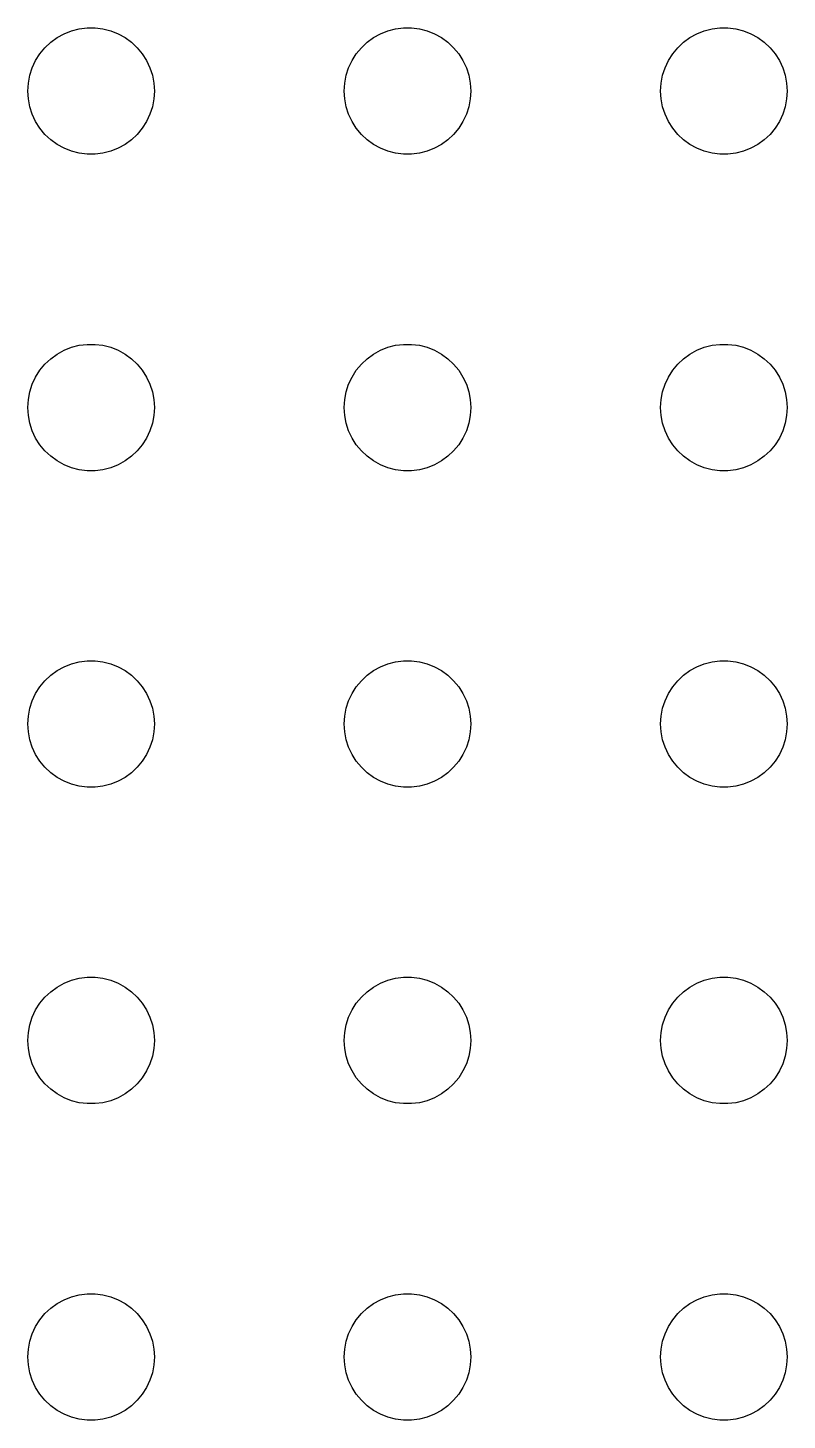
# Model space of a CAD drawing. Header units: metres. Extents: x -150 to 150, y -149 to 149.
# Drawn here: x 51 to 69, y -1.5 to 31.5 of the extents above; entities that cross this region are included whole.
import ezdxf

# ---------------------------------------------------------------- set-up
doc = ezdxf.new("R2010")
doc.units = ezdxf.units.M

msp = doc.modelspace()

# ---------------------------------------------------------------- linework, layer by layer
for p, q in [((51.6963, 31.2665), (51.8613, 31.3572)), ((51.8613, 31.3572), (52.0365, 31.4266)), ((52.0365, 31.4266), (52.2189, 31.4734)), ((52.2189, 31.4734), (52.4058, 31.497)), ((52.4058, 31.497), (52.5942, 31.497)), ((52.5942, 31.497), (52.7811, 31.4734)), ((52.7811, 31.4734), (52.9635, 31.4266)), ((52.9635, 31.4266), (53.1387, 31.3572)), ((53.1387, 31.3572), (53.3037, 31.2665)), ((59.1963, 31.2665), (59.3613, 31.3572)), ((59.3613, 31.3572), (59.5365, 31.4266)), ((59.5365, 31.4266), (59.7189, 31.4734)), ((59.7189, 31.4734), (59.9058, 31.497)), ((59.9058, 31.497), (60.0942, 31.497)), ((60.0942, 31.497), (60.2811, 31.4734)), ((60.2811, 31.4734), (60.4635, 31.4266)), ((60.4635, 31.4266), (60.6387, 31.3572)), ((60.6387, 31.3572), (60.8037, 31.2665)), ((66.6963, 31.2665), (66.8613, 31.3572)), ((66.8613, 31.3572), (67.0365, 31.4266)), ((67.0365, 31.4266), (67.2189, 31.4734)), ((67.2189, 31.4734), (67.4058, 31.497)), ((67.4058, 31.497), (67.5942, 31.497)), ((67.5942, 31.497), (67.7811, 31.4734)), ((67.7811, 31.4734), (67.9635, 31.4266)), ((67.9635, 31.4266), (68.1387, 31.3572)), ((68.1387, 31.3572), (68.3037, 31.2665)), ((51.2865, 30.8817), (51.4065, 31.0268)), ((51.4065, 31.0268), (51.5439, 31.1558)), ((51.5439, 31.1558), (51.6963, 31.2665)), ((53.3037, 31.2665), (53.4561, 31.1558)), ((53.4561, 31.1558), (53.5934, 31.0268)), ((53.5934, 31.0268), (53.7135, 30.8817)), ((58.7865, 30.8817), (58.9065, 31.0268)), ((58.9065, 31.0268), (59.0439, 31.1558)), ((59.0439, 31.1558), (59.1963, 31.2665)), ((60.8037, 31.2665), (60.9561, 31.1558)), ((60.9561, 31.1558), (61.0934, 31.0268)), ((61.0934, 31.0268), (61.2135, 30.8817)), ((66.2865, 30.8817), (66.4065, 31.0268)), ((66.4065, 31.0268), (66.5439, 31.1558)), ((66.5439, 31.1558), (66.6963, 31.2665)), ((68.3037, 31.2665), (68.4561, 31.1558)), ((68.4561, 31.1558), (68.5934, 31.0268)), ((68.5934, 31.0268), (68.7135, 30.8817)), ((51.1053, 30.5522), (51.1855, 30.7226)), ((51.1855, 30.7226), (51.2865, 30.8817)), ((53.7135, 30.8817), (53.8145, 30.7226)), ((53.8145, 30.7226), (53.8947, 30.5522)), ((58.6053, 30.5522), (58.6855, 30.7226)), ((58.6855, 30.7226), (58.7865, 30.8817)), ((61.2135, 30.8817), (61.3145, 30.7226)), ((61.3145, 30.7226), (61.3947, 30.5522)), ((66.1053, 30.5522), (66.1855, 30.7226)), ((66.1855, 30.7226), (66.2865, 30.8817)), ((68.7135, 30.8817), (68.8145, 30.7226)), ((68.8145, 30.7226), (68.8947, 30.5522)), ((51.0118, 30.188), (51.0471, 30.373)), ((51.0471, 30.373), (51.1053, 30.5522)), ((53.8947, 30.5522), (53.9529, 30.373)), ((53.9529, 30.373), (53.9882, 30.188)), ((58.5118, 30.188), (58.5471, 30.373)), ((58.5471, 30.373), (58.6053, 30.5522)), ((61.3947, 30.5522), (61.4529, 30.373)), ((61.4529, 30.373), (61.4882, 30.188)), ((66.0118, 30.188), (66.0471, 30.373)), ((66.0471, 30.373), (66.1053, 30.5522)), ((68.8947, 30.5522), (68.9529, 30.373)), ((68.9529, 30.373), (68.9882, 30.188)), ((51, 30), (51.0118, 30.188)), ((53.9882, 30.188), (54, 30)), ((58.5, 30), (58.5118, 30.188)), ((61.4882, 30.188), (61.5, 30)), ((66, 30), (66.0118, 30.188)), ((68.9882, 30.188), (69, 30)), ((51.0118, 29.812), (51, 30)), ((51.0471, 29.627), (51.0118, 29.812)), ((53.9882, 29.812), (53.9529, 29.627)), ((54, 30), (53.9882, 29.812)), ((58.5118, 29.812), (58.5, 30)), ((58.5471, 29.627), (58.5118, 29.812)), ((61.4882, 29.812), (61.4529, 29.627)), ((61.5, 30), (61.4882, 29.812)), ((66.0118, 29.812), (66, 30)), ((66.0471, 29.627), (66.0118, 29.812)), ((68.9882, 29.812), (68.9529, 29.627)), ((69, 30), (68.9882, 29.812)), ((51.1053, 29.4478), (51.0471, 29.627)), ((51.1855, 29.2774), (51.1053, 29.4478)), ((53.8947, 29.4478), (53.8145, 29.2774)), ((53.9529, 29.627), (53.8947, 29.4478)), ((58.6053, 29.4478), (58.5471, 29.627)), ((58.6855, 29.2774), (58.6053, 29.4478)), ((61.3947, 29.4478), (61.3145, 29.2774)), ((61.4529, 29.627), (61.3947, 29.4478)), ((66.1053, 29.4478), (66.0471, 29.627)), ((66.1855, 29.2774), (66.1053, 29.4478)), ((68.8947, 29.4478), (68.8145, 29.2774)), ((68.9529, 29.627), (68.8947, 29.4478)), ((51.2865, 29.1183), (51.1855, 29.2774)), ((51.4065, 28.9732), (51.2865, 29.1183)), ((53.7135, 29.1183), (53.5934, 28.9732)), ((53.8145, 29.2774), (53.7135, 29.1183)), ((58.7865, 29.1183), (58.6855, 29.2774)), ((58.9065, 28.9732), (58.7865, 29.1183)), ((61.2135, 29.1183), (61.0934, 28.9732)), ((61.3145, 29.2774), (61.2135, 29.1183)), ((66.2865, 29.1183), (66.1855, 29.2774)), ((66.4065, 28.9732), (66.2865, 29.1183)), ((68.7135, 29.1183), (68.5934, 28.9732)), ((68.8145, 29.2774), (68.7135, 29.1183)), ((51.5439, 28.8442), (51.4065, 28.9732)), ((51.6963, 28.7335), (51.5439, 28.8442)), ((51.8613, 28.6427), (51.6963, 28.7335)), ((53.3037, 28.7335), (53.1387, 28.6427)), ((53.4561, 28.8442), (53.3037, 28.7335)), ((53.5934, 28.9732), (53.4561, 28.8442)), ((59.0439, 28.8442), (58.9065, 28.9732)), ((59.1963, 28.7335), (59.0439, 28.8442)), ((59.3613, 28.6427), (59.1963, 28.7335)), ((60.8037, 28.7335), (60.6387, 28.6427)), ((60.9561, 28.8442), (60.8037, 28.7335)), ((61.0934, 28.9732), (60.9561, 28.8442)), ((66.5439, 28.8442), (66.4065, 28.9732)), ((66.6963, 28.7335), (66.5439, 28.8442)), ((66.8613, 28.6427), (66.6963, 28.7335)), ((68.3037, 28.7335), (68.1387, 28.6427)), ((68.4561, 28.8442), (68.3037, 28.7335)), ((68.5934, 28.9732), (68.4561, 28.8442)), ((52.0365, 28.5734), (51.8613, 28.6427)), ((52.2189, 28.5266), (52.0365, 28.5734)), ((52.4058, 28.503), (52.2189, 28.5266)), ((52.5942, 28.503), (52.4058, 28.503)), ((52.7811, 28.5266), (52.5942, 28.503)), ((52.9635, 28.5734), (52.7811, 28.5266)), ((53.1387, 28.6427), (52.9635, 28.5734)), ((59.5365, 28.5734), (59.3613, 28.6427)), ((59.7189, 28.5266), (59.5365, 28.5734)), ((59.9058, 28.503), (59.7189, 28.5266)), ((60.0942, 28.503), (59.9058, 28.503)), ((60.2811, 28.5266), (60.0942, 28.503)), ((60.4635, 28.5734), (60.2811, 28.5266)), ((60.6387, 28.6427), (60.4635, 28.5734)), ((67.0365, 28.5734), (66.8613, 28.6427)), ((67.2189, 28.5266), (67.0365, 28.5734)), ((67.4058, 28.503), (67.2189, 28.5266)), ((67.5942, 28.503), (67.4058, 28.503)), ((67.7811, 28.5266), (67.5942, 28.503)), ((67.9635, 28.5734), (67.7811, 28.5266)), ((68.1387, 28.6427), (67.9635, 28.5734)), ((51.5439, 23.6558), (51.6963, 23.7665)), ((51.6963, 23.7665), (51.8613, 23.8572)), ((51.8613, 23.8572), (52.0365, 23.9266)), ((52.0365, 23.9266), (52.2189, 23.9734)), ((52.2189, 23.9734), (52.4058, 23.997)), ((52.4058, 23.997), (52.5942, 23.997)), ((52.5942, 23.997), (52.7811, 23.9734)), ((52.7811, 23.9734), (52.9635, 23.9266)), ((52.9635, 23.9266), (53.1387, 23.8572)), ((53.1387, 23.8572), (53.3037, 23.7665)), ((53.3037, 23.7665), (53.4561, 23.6558)), ((59.0439, 23.6558), (59.1963, 23.7665)), ((59.1963, 23.7665), (59.3613, 23.8572)), ((59.3613, 23.8572), (59.5365, 23.9266)), ((59.5365, 23.9266), (59.7189, 23.9734)), ((59.7189, 23.9734), (59.9058, 23.997)), ((59.9058, 23.997), (60.0942, 23.997)), ((60.0942, 23.997), (60.2811, 23.9734)), ((60.2811, 23.9734), (60.4635, 23.9266)), ((60.4635, 23.9266), (60.6387, 23.8572)), ((60.6387, 23.8572), (60.8037, 23.7665)), ((60.8037, 23.7665), (60.9561, 23.6558)), ((66.5439, 23.6558), (66.6963, 23.7665)), ((66.6963, 23.7665), (66.8613, 23.8572)), ((66.8613, 23.8572), (67.0365, 23.9266)), ((67.0365, 23.9266), (67.2189, 23.9734)), ((67.2189, 23.9734), (67.4058, 23.997)), ((67.4058, 23.997), (67.5942, 23.997)), ((67.5942, 23.997), (67.7811, 23.9734)), ((67.7811, 23.9734), (67.9635, 23.9266)), ((67.9635, 23.9266), (68.1387, 23.8572)), ((68.1387, 23.8572), (68.3037, 23.7665)), ((68.3037, 23.7665), (68.4561, 23.6558)), ((51.2865, 23.3817), (51.4065, 23.5268)), ((51.4065, 23.5268), (51.5439, 23.6558)), ((53.4561, 23.6558), (53.5934, 23.5268)), ((53.5934, 23.5268), (53.7135, 23.3817)), ((58.7865, 23.3817), (58.9065, 23.5268)), ((58.9065, 23.5268), (59.0439, 23.6558)), ((60.9561, 23.6558), (61.0934, 23.5268)), ((61.0934, 23.5268), (61.2135, 23.3817)), ((66.2865, 23.3817), (66.4065, 23.5268)), ((66.4065, 23.5268), (66.5439, 23.6558)), ((68.4561, 23.6558), (68.5934, 23.5268)), ((68.5934, 23.5268), (68.7135, 23.3817)), ((51.1053, 23.0522), (51.1855, 23.2226)), ((51.1855, 23.2226), (51.2865, 23.3817)), ((53.7135, 23.3817), (53.8145, 23.2226)), ((53.8145, 23.2226), (53.8947, 23.0522)), ((58.6053, 23.0522), (58.6855, 23.2226)), ((58.6855, 23.2226), (58.7865, 23.3817)), ((61.2135, 23.3817), (61.3145, 23.2226)), ((61.3145, 23.2226), (61.3947, 23.0522)), ((66.1053, 23.0522), (66.1855, 23.2226)), ((66.1855, 23.2226), (66.2865, 23.3817)), ((68.7135, 23.3817), (68.8145, 23.2226)), ((68.8145, 23.2226), (68.8947, 23.0522)), ((51.0118, 22.688), (51.0471, 22.873)), ((51.0471, 22.873), (51.1053, 23.0522)), ((53.8947, 23.0522), (53.9529, 22.873)), ((53.9529, 22.873), (53.9882, 22.688)), ((58.5118, 22.688), (58.5471, 22.873)), ((58.5471, 22.873), (58.6053, 23.0522)), ((61.3947, 23.0522), (61.4529, 22.873)), ((61.4529, 22.873), (61.4882, 22.688)), ((66.0118, 22.688), (66.0471, 22.873)), ((66.0471, 22.873), (66.1053, 23.0522)), ((68.8947, 23.0522), (68.9529, 22.873)), ((68.9529, 22.873), (68.9882, 22.688)), ((51, 22.5), (51.0118, 22.688)), ((51.0118, 22.312), (51, 22.5)), ((53.9882, 22.688), (54, 22.5)), ((54, 22.5), (53.9882, 22.312)), ((58.5, 22.5), (58.5118, 22.688)), ((58.5118, 22.312), (58.5, 22.5)), ((61.4882, 22.688), (61.5, 22.5)), ((61.5, 22.5), (61.4882, 22.312)), ((66, 22.5), (66.0118, 22.688)), ((66.0118, 22.312), (66, 22.5)), ((68.9882, 22.688), (69, 22.5)), ((69, 22.5), (68.9882, 22.312)), ((51.0471, 22.127), (51.0118, 22.312)), ((51.1053, 21.9478), (51.0471, 22.127)), ((53.9529, 22.127), (53.8947, 21.9478)), ((53.9882, 22.312), (53.9529, 22.127)), ((58.5471, 22.127), (58.5118, 22.312)), ((58.6053, 21.9478), (58.5471, 22.127)), ((61.4529, 22.127), (61.3947, 21.9478)), ((61.4882, 22.312), (61.4529, 22.127)), ((66.0471, 22.127), (66.0118, 22.312)), ((66.1053, 21.9478), (66.0471, 22.127)), ((68.9529, 22.127), (68.8947, 21.9478)), ((68.9882, 22.312), (68.9529, 22.127)), ((51.1855, 21.7774), (51.1053, 21.9478)), ((51.2865, 21.6183), (51.1855, 21.7774)), ((53.8145, 21.7774), (53.7135, 21.6183)), ((53.8947, 21.9478), (53.8145, 21.7774)), ((58.6855, 21.7774), (58.6053, 21.9478)), ((58.7865, 21.6183), (58.6855, 21.7774)), ((61.3145, 21.7774), (61.2135, 21.6183)), ((61.3947, 21.9478), (61.3145, 21.7774)), ((66.1855, 21.7774), (66.1053, 21.9478)), ((66.2865, 21.6183), (66.1855, 21.7774)), ((68.8145, 21.7774), (68.7135, 21.6183)), ((68.8947, 21.9478), (68.8145, 21.7774)), ((51.4065, 21.4732), (51.2865, 21.6183)), ((51.5439, 21.3442), (51.4065, 21.4732)), ((53.5934, 21.4732), (53.4561, 21.3442)), ((53.7135, 21.6183), (53.5934, 21.4732)), ((58.9065, 21.4732), (58.7865, 21.6183)), ((59.0439, 21.3442), (58.9065, 21.4732)), ((61.0934, 21.4732), (60.9561, 21.3442)), ((61.2135, 21.6183), (61.0934, 21.4732)), ((66.4065, 21.4732), (66.2865, 21.6183)), ((66.5439, 21.3442), (66.4065, 21.4732)), ((68.5934, 21.4732), (68.4561, 21.3442)), ((68.7135, 21.6183), (68.5934, 21.4732)), ((51.6963, 21.2335), (51.5439, 21.3442)), ((51.8613, 21.1427), (51.6963, 21.2335)), ((52.0365, 21.0734), (51.8613, 21.1427)), ((53.1387, 21.1427), (52.9635, 21.0734)), ((53.3037, 21.2335), (53.1387, 21.1427)), ((53.4561, 21.3442), (53.3037, 21.2335)), ((59.1963, 21.2335), (59.0439, 21.3442)), ((59.3613, 21.1427), (59.1963, 21.2335)), ((59.5365, 21.0734), (59.3613, 21.1427)), ((60.6387, 21.1427), (60.4635, 21.0734)), ((60.8037, 21.2335), (60.6387, 21.1427)), ((60.9561, 21.3442), (60.8037, 21.2335)), ((66.6963, 21.2335), (66.5439, 21.3442)), ((66.8613, 21.1427), (66.6963, 21.2335)), ((67.0365, 21.0734), (66.8613, 21.1427)), ((68.1387, 21.1427), (67.9635, 21.0734)), ((68.3037, 21.2335), (68.1387, 21.1427)), ((68.4561, 21.3442), (68.3037, 21.2335)), ((52.2189, 21.0266), (52.0365, 21.0734)), ((52.4058, 21.003), (52.2189, 21.0266)), ((52.5942, 21.003), (52.4058, 21.003)), ((52.7811, 21.0266), (52.5942, 21.003)), ((52.9635, 21.0734), (52.7811, 21.0266)), ((59.7189, 21.0266), (59.5365, 21.0734)), ((59.9058, 21.003), (59.7189, 21.0266)), ((60.0942, 21.003), (59.9058, 21.003)), ((60.2811, 21.0266), (60.0942, 21.003)), ((60.4635, 21.0734), (60.2811, 21.0266)), ((67.2189, 21.0266), (67.0365, 21.0734)), ((67.4058, 21.003), (67.2189, 21.0266)), ((67.5942, 21.003), (67.4058, 21.003)), ((67.7811, 21.0266), (67.5942, 21.003)), ((67.9635, 21.0734), (67.7811, 21.0266)), ((51.5439, 16.1558), (51.6963, 16.2665)), ((51.6963, 16.2665), (51.8613, 16.3572)), ((51.8613, 16.3572), (52.0365, 16.4266)), ((52.0365, 16.4266), (52.2189, 16.4734)), ((52.2189, 16.4734), (52.4058, 16.497)), ((52.4058, 16.497), (52.5942, 16.497)), ((52.5942, 16.497), (52.7811, 16.4734)), ((52.7811, 16.4734), (52.9635, 16.4266)), ((52.9635, 16.4266), (53.1387, 16.3572)), ((53.1387, 16.3572), (53.3037, 16.2665)), ((53.3037, 16.2665), (53.4561, 16.1558)), ((59.0439, 16.1558), (59.1963, 16.2665)), ((59.1963, 16.2665), (59.3613, 16.3572)), ((59.3613, 16.3572), (59.5365, 16.4266)), ((59.5365, 16.4266), (59.7189, 16.4734)), ((59.7189, 16.4734), (59.9058, 16.497)), ((59.9058, 16.497), (60.0942, 16.497)), ((60.0942, 16.497), (60.2811, 16.4734)), ((60.2811, 16.4734), (60.4635, 16.4266)), ((60.4635, 16.4266), (60.6387, 16.3572)), ((60.6387, 16.3572), (60.8037, 16.2665)), ((60.8037, 16.2665), (60.9561, 16.1558)), ((66.5439, 16.1558), (66.6963, 16.2665)), ((66.6963, 16.2665), (66.8613, 16.3572)), ((66.8613, 16.3572), (67.0365, 16.4266)), ((67.0365, 16.4266), (67.2189, 16.4734)), ((67.2189, 16.4734), (67.4058, 16.497)), ((67.4058, 16.497), (67.5942, 16.497)), ((67.5942, 16.497), (67.7811, 16.4734)), ((67.7811, 16.4734), (67.9635, 16.4266)), ((67.9635, 16.4266), (68.1387, 16.3572)), ((68.1387, 16.3572), (68.3037, 16.2665)), ((68.3037, 16.2665), (68.4561, 16.1558)), ((51.1855, 15.7226), (51.2865, 15.8817)), ((51.2865, 15.8817), (51.4065, 16.0268)), ((51.4065, 16.0268), (51.5439, 16.1558)), ((53.4561, 16.1558), (53.5934, 16.0268)), ((53.5934, 16.0268), (53.7135, 15.8817)), ((53.7135, 15.8817), (53.8145, 15.7226)), ((58.6855, 15.7226), (58.7865, 15.8817)), ((58.7865, 15.8817), (58.9065, 16.0268)), ((58.9065, 16.0268), (59.0439, 16.1558)), ((60.9561, 16.1558), (61.0934, 16.0268)), ((61.0934, 16.0268), (61.2135, 15.8817)), ((61.2135, 15.8817), (61.3145, 15.7226)), ((66.1855, 15.7226), (66.2865, 15.8817)), ((66.2865, 15.8817), (66.4065, 16.0268)), ((66.4065, 16.0268), (66.5439, 16.1558)), ((68.4561, 16.1558), (68.5934, 16.0268)), ((68.5934, 16.0268), (68.7135, 15.8817)), ((68.7135, 15.8817), (68.8145, 15.7226)), ((51.0471, 15.373), (51.1053, 15.5522)), ((51.1053, 15.5522), (51.1855, 15.7226)), ((53.8145, 15.7226), (53.8947, 15.5522)), ((53.8947, 15.5522), (53.9529, 15.373)), ((58.5471, 15.373), (58.6053, 15.5522)), ((58.6053, 15.5522), (58.6855, 15.7226)), ((61.3145, 15.7226), (61.3947, 15.5522)), ((61.3947, 15.5522), (61.4529, 15.373)), ((66.0471, 15.373), (66.1053, 15.5522)), ((66.1053, 15.5522), (66.1855, 15.7226)), ((68.8145, 15.7226), (68.8947, 15.5522)), ((68.8947, 15.5522), (68.9529, 15.373)), ((51, 15), (51.0118, 15.188)), ((51.0118, 15.188), (51.0471, 15.373)), ((53.9529, 15.373), (53.9882, 15.188)), ((53.9882, 15.188), (54, 15)), ((58.5, 15), (58.5118, 15.188)), ((58.5118, 15.188), (58.5471, 15.373)), ((61.4529, 15.373), (61.4882, 15.188)), ((61.4882, 15.188), (61.5, 15)), ((66, 15), (66.0118, 15.188)), ((66.0118, 15.188), (66.0471, 15.373)), ((68.9529, 15.373), (68.9882, 15.188)), ((68.9882, 15.188), (69, 15)), ((51.0118, 14.812), (51, 15)), ((54, 15), (53.9882, 14.812)), ((58.5118, 14.812), (58.5, 15)), ((61.5, 15), (61.4882, 14.812)), ((66.0118, 14.812), (66, 15)), ((69, 15), (68.9882, 14.812)), ((51.0471, 14.627), (51.0118, 14.812)), ((51.1053, 14.4478), (51.0471, 14.627)), ((53.9529, 14.627), (53.8947, 14.4478)), ((53.9882, 14.812), (53.9529, 14.627)), ((58.5471, 14.627), (58.5118, 14.812)), ((58.6053, 14.4478), (58.5471, 14.627)), ((61.4529, 14.627), (61.3947, 14.4478)), ((61.4882, 14.812), (61.4529, 14.627)), ((66.0471, 14.627), (66.0118, 14.812)), ((66.1053, 14.4478), (66.0471, 14.627)), ((68.9529, 14.627), (68.8947, 14.4478)), ((68.9882, 14.812), (68.9529, 14.627)), ((51.1855, 14.2774), (51.1053, 14.4478)), ((51.2865, 14.1183), (51.1855, 14.2774)), ((53.8145, 14.2774), (53.7135, 14.1183)), ((53.8947, 14.4478), (53.8145, 14.2774)), ((58.6855, 14.2774), (58.6053, 14.4478)), ((58.7865, 14.1183), (58.6855, 14.2774)), ((61.3145, 14.2774), (61.2135, 14.1183)), ((61.3947, 14.4478), (61.3145, 14.2774)), ((66.1855, 14.2774), (66.1053, 14.4478)), ((66.2865, 14.1183), (66.1855, 14.2774)), ((68.8145, 14.2774), (68.7135, 14.1183)), ((68.8947, 14.4478), (68.8145, 14.2774)), ((51.4065, 13.9732), (51.2865, 14.1183)), ((51.5439, 13.8442), (51.4065, 13.9732)), ((53.5934, 13.9732), (53.4561, 13.8442)), ((53.7135, 14.1183), (53.5934, 13.9732)), ((58.9065, 13.9732), (58.7865, 14.1183)), ((59.0439, 13.8442), (58.9065, 13.9732)), ((61.0934, 13.9732), (60.9561, 13.8442)), ((61.2135, 14.1183), (61.0934, 13.9732)), ((66.4065, 13.9732), (66.2865, 14.1183)), ((66.5439, 13.8442), (66.4065, 13.9732)), ((68.5934, 13.9732), (68.4561, 13.8442)), ((68.7135, 14.1183), (68.5934, 13.9732)), ((51.6963, 13.7335), (51.5439, 13.8442)), ((51.8613, 13.6427), (51.6963, 13.7335)), ((52.0365, 13.5734), (51.8613, 13.6427)), ((52.2189, 13.5266), (52.0365, 13.5734)), ((52.9635, 13.5734), (52.7811, 13.5266)), ((53.1387, 13.6427), (52.9635, 13.5734)), ((53.3037, 13.7335), (53.1387, 13.6427)), ((53.4561, 13.8442), (53.3037, 13.7335)), ((59.1963, 13.7335), (59.0439, 13.8442)), ((59.3613, 13.6427), (59.1963, 13.7335)), ((59.5365, 13.5734), (59.3613, 13.6427)), ((59.7189, 13.5266), (59.5365, 13.5734)), ((60.4635, 13.5734), (60.2811, 13.5266)), ((60.6387, 13.6427), (60.4635, 13.5734)), ((60.8037, 13.7335), (60.6387, 13.6427)), ((60.9561, 13.8442), (60.8037, 13.7335)), ((66.6963, 13.7335), (66.5439, 13.8442)), ((66.8613, 13.6427), (66.6963, 13.7335)), ((67.0365, 13.5734), (66.8613, 13.6427)), ((67.2189, 13.5266), (67.0365, 13.5734)), ((67.9635, 13.5734), (67.7811, 13.5266)), ((68.1387, 13.6427), (67.9635, 13.5734)), ((68.3037, 13.7335), (68.1387, 13.6427)), ((68.4561, 13.8442), (68.3037, 13.7335)), ((52.4058, 13.5029), (52.2189, 13.5266)), ((52.5942, 13.5029), (52.4058, 13.5029)), ((52.7811, 13.5266), (52.5942, 13.5029)), ((59.9058, 13.5029), (59.7189, 13.5266)), ((60.0942, 13.5029), (59.9058, 13.5029)), ((60.2811, 13.5266), (60.0942, 13.5029)), ((67.4058, 13.5029), (67.2189, 13.5266)), ((67.5942, 13.5029), (67.4058, 13.5029)), ((67.7811, 13.5266), (67.5942, 13.5029)), ((51.8613, 8.85724), (52.0365, 8.92657)), ((52.0365, 8.92657), (52.2189, 8.97342)), ((52.2189, 8.97342), (52.4058, 8.99704)), ((52.4058, 8.99704), (52.5942, 8.99704)), ((52.5942, 8.99704), (52.7811, 8.97342)), ((52.7811, 8.97342), (52.9635, 8.92657)), ((52.9635, 8.92657), (53.1387, 8.85724)), ((59.3613, 8.85724), (59.5365, 8.92657)), ((59.5365, 8.92657), (59.7189, 8.97342)), ((59.7189, 8.97342), (59.9058, 8.99704)), ((59.9058, 8.99704), (60.0942, 8.99704)), ((60.0942, 8.99704), (60.2811, 8.97342)), ((60.2811, 8.97342), (60.4635, 8.92657)), ((60.4635, 8.92657), (60.6387, 8.85724)), ((66.8613, 8.85724), (67.0365, 8.92657)), ((67.0365, 8.92657), (67.2189, 8.97342)), ((67.2189, 8.97342), (67.4058, 8.99704)), ((67.4058, 8.99704), (67.5942, 8.99704)), ((67.5942, 8.99704), (67.7811, 8.97342)), ((67.7811, 8.97342), (67.9635, 8.92657)), ((67.9635, 8.92657), (68.1387, 8.85724)), ((51.4065, 8.52681), (51.5439, 8.65576)), ((51.5439, 8.65576), (51.6963, 8.76648)), ((51.6963, 8.76648), (51.8613, 8.85724)), ((53.1387, 8.85724), (53.3037, 8.76648)), ((53.3037, 8.76648), (53.4561, 8.65576)), ((53.4561, 8.65576), (53.5934, 8.52681)), ((58.9065, 8.52681), (59.0439, 8.65576)), ((59.0439, 8.65576), (59.1963, 8.76648)), ((59.1963, 8.76648), (59.3613, 8.85724)), ((60.6387, 8.85724), (60.8037, 8.76648)), ((60.8037, 8.76648), (60.9561, 8.65576)), ((60.9561, 8.65576), (61.0934, 8.52681)), ((66.4065, 8.52681), (66.5439, 8.65576)), ((66.5439, 8.65576), (66.6963, 8.76648)), ((66.6963, 8.76648), (66.8613, 8.85724)), ((68.1387, 8.85724), (68.3037, 8.76648)), ((68.3037, 8.76648), (68.4561, 8.65576)), ((68.4561, 8.65576), (68.5934, 8.52681)), ((51.1855, 8.22263), (51.2865, 8.38167)), ((51.2865, 8.38167), (51.4065, 8.52681)), ((53.5934, 8.52681), (53.7135, 8.38167)), ((53.7135, 8.38167), (53.8145, 8.22263)), ((58.6855, 8.22263), (58.7865, 8.38167)), ((58.7865, 8.38167), (58.9065, 8.52681)), ((61.0934, 8.52681), (61.2135, 8.38167)), ((61.2135, 8.38167), (61.3145, 8.22263)), ((66.1855, 8.22263), (66.2865, 8.38167)), ((66.2865, 8.38167), (66.4065, 8.52681)), ((68.5934, 8.52681), (68.7135, 8.38167)), ((68.7135, 8.38167), (68.8145, 8.22263)), ((51.0471, 7.87303), (51.1053, 8.05219)), ((51.1053, 8.05219), (51.1855, 8.22263)), ((53.8145, 8.22263), (53.8947, 8.05219)), ((53.8947, 8.05219), (53.9529, 7.87303)), ((58.5471, 7.87303), (58.6053, 8.05219)), ((58.6053, 8.05219), (58.6855, 8.22263)), ((61.3145, 8.22263), (61.3947, 8.05219)), ((61.3947, 8.05219), (61.4529, 7.87303)), ((66.0471, 7.87303), (66.1053, 8.05219)), ((66.1053, 8.05219), (66.1855, 8.22263)), ((68.8145, 8.22263), (68.8947, 8.05219)), ((68.8947, 8.05219), (68.9529, 7.87303)), ((51, 7.5), (51.0118, 7.68799)), ((51.0118, 7.68799), (51.0471, 7.87303)), ((53.9529, 7.87303), (53.9882, 7.68799)), ((53.9882, 7.68799), (54, 7.5)), ((58.5, 7.5), (58.5118, 7.68799)), ((58.5118, 7.68799), (58.5471, 7.87303)), ((61.4529, 7.87303), (61.4882, 7.68799)), ((61.4882, 7.68799), (61.5, 7.5)), ((66, 7.5), (66.0118, 7.68799)), ((66.0118, 7.68799), (66.0471, 7.87303)), ((68.9529, 7.87303), (68.9882, 7.68799)), ((68.9882, 7.68799), (69, 7.5)), ((51.0118, 7.312), (51, 7.5)), ((51.0471, 7.12695), (51.0118, 7.312)), ((53.9882, 7.312), (53.9529, 7.12695)), ((54, 7.5), (53.9882, 7.312)), ((58.5118, 7.312), (58.5, 7.5)), ((58.5471, 7.12695), (58.5118, 7.312)), ((61.4882, 7.312), (61.4529, 7.12695)), ((61.5, 7.5), (61.4882, 7.312)), ((66.0118, 7.312), (66, 7.5)), ((66.0471, 7.12695), (66.0118, 7.312)), ((68.9882, 7.312), (68.9529, 7.12695)), ((69, 7.5), (68.9882, 7.312)), ((51.1053, 6.9478), (51.0471, 7.12695)), ((51.1855, 6.77736), (51.1053, 6.9478)), ((53.8947, 6.9478), (53.8145, 6.77736)), ((53.9529, 7.12695), (53.8947, 6.9478)), ((58.6053, 6.9478), (58.5471, 7.12695)), ((58.6855, 6.77736), (58.6053, 6.9478)), ((61.3947, 6.9478), (61.3145, 6.77736)), ((61.4529, 7.12695), (61.3947, 6.9478)), ((66.1053, 6.9478), (66.0471, 7.12695)), ((66.1855, 6.77736), (66.1053, 6.9478)), ((68.8947, 6.9478), (68.8145, 6.77736)), ((68.9529, 7.12695), (68.8947, 6.9478)), ((51.2865, 6.61832), (51.1855, 6.77736)), ((51.4065, 6.47318), (51.2865, 6.61832)), ((53.7135, 6.61832), (53.5934, 6.47318)), ((53.8145, 6.77736), (53.7135, 6.61832)), ((58.7865, 6.61832), (58.6855, 6.77736)), ((58.9065, 6.47318), (58.7865, 6.61832)), ((61.2135, 6.61832), (61.0934, 6.47318)), ((61.3145, 6.77736), (61.2135, 6.61832)), ((66.2865, 6.61832), (66.1855, 6.77736)), ((66.4065, 6.47318), (66.2865, 6.61832)), ((68.7135, 6.61832), (68.5934, 6.47318)), ((68.8145, 6.77736), (68.7135, 6.61832)), ((51.5439, 6.34422), (51.4065, 6.47318)), ((51.6963, 6.23351), (51.5439, 6.34422)), ((53.4561, 6.34422), (53.3037, 6.23351)), ((53.5934, 6.47318), (53.4561, 6.34422)), ((59.0439, 6.34422), (58.9065, 6.47318)), ((59.1963, 6.23351), (59.0439, 6.34422)), ((60.9561, 6.34422), (60.8037, 6.23351)), ((61.0934, 6.47318), (60.9561, 6.34422)), ((66.5439, 6.34422), (66.4065, 6.47318)), ((66.6963, 6.23351), (66.5439, 6.34422)), ((68.4561, 6.34422), (68.3037, 6.23351)), ((68.5934, 6.47318), (68.4561, 6.34422)), ((51.8613, 6.14275), (51.6963, 6.23351)), ((52.0365, 6.07341), (51.8613, 6.14275)), ((52.2189, 6.02657), (52.0365, 6.07341)), ((52.4058, 6.00294), (52.2189, 6.02657)), ((52.5942, 6.00294), (52.4058, 6.00294)), ((52.7811, 6.02657), (52.5942, 6.00294)), ((52.9635, 6.07341), (52.7811, 6.02657)), ((53.1387, 6.14275), (52.9635, 6.07341)), ((53.3037, 6.23351), (53.1387, 6.14275)), ((59.3613, 6.14275), (59.1963, 6.23351)), ((59.5365, 6.07341), (59.3613, 6.14275)), ((59.7189, 6.02657), (59.5365, 6.07341)), ((59.9058, 6.00294), (59.7189, 6.02657)), ((60.0942, 6.00294), (59.9058, 6.00294)), ((60.2811, 6.02657), (60.0942, 6.00294)), ((60.4635, 6.07341), (60.2811, 6.02657)), ((60.6387, 6.14275), (60.4635, 6.07341)), ((60.8037, 6.23351), (60.6387, 6.14275)), ((66.8613, 6.14275), (66.6963, 6.23351)), ((67.0365, 6.07341), (66.8613, 6.14275)), ((67.2189, 6.02657), (67.0365, 6.07341)), ((67.4058, 6.00294), (67.2189, 6.02657)), ((67.5942, 6.00294), (67.4058, 6.00294)), ((67.7811, 6.02657), (67.5942, 6.00294)), ((67.9635, 6.07341), (67.7811, 6.02657)), ((68.1387, 6.14275), (67.9635, 6.07341)), ((68.3037, 6.23351), (68.1387, 6.14275)), ((51.6963, 1.26648), (51.8613, 1.35724)), ((51.8613, 1.35724), (52.0365, 1.42657)), ((52.0365, 1.42657), (52.2189, 1.47342)), ((52.2189, 1.47342), (52.4058, 1.49704)), ((52.4058, 1.49704), (52.5942, 1.49704)), ((52.5942, 1.49704), (52.7811, 1.47342)), ((52.7811, 1.47342), (52.9635, 1.42657)), ((52.9635, 1.42657), (53.1387, 1.35724)), ((53.1387, 1.35724), (53.3037, 1.26648)), ((59.1963, 1.26648), (59.3613, 1.35724)), ((59.3613, 1.35724), (59.5365, 1.42657)), ((59.5365, 1.42657), (59.7189, 1.47342)), ((59.7189, 1.47342), (59.9058, 1.49704)), ((59.9058, 1.49704), (60.0942, 1.49704)), ((60.0942, 1.49704), (60.2811, 1.47342)), ((60.2811, 1.47342), (60.4635, 1.42657)), ((60.4635, 1.42657), (60.6387, 1.35724)), ((60.6387, 1.35724), (60.8037, 1.26648)), ((66.6963, 1.26648), (66.8613, 1.35724)), ((66.8613, 1.35724), (67.0365, 1.42657)), ((67.0365, 1.42657), (67.2189, 1.47342)), ((67.2189, 1.47342), (67.4058, 1.49704)), ((67.4058, 1.49704), (67.5942, 1.49704)), ((67.5942, 1.49704), (67.7811, 1.47342)), ((67.7811, 1.47342), (67.9635, 1.42657)), ((67.9635, 1.42657), (68.1387, 1.35724)), ((68.1387, 1.35724), (68.3037, 1.26648)), ((51.2865, 0.88167), (51.4065, 1.02681)), ((51.4065, 1.02681), (51.5439, 1.15576)), ((51.5439, 1.15576), (51.6963, 1.26648)), ((53.3037, 1.26648), (53.4561, 1.15576)), ((53.4561, 1.15576), (53.5934, 1.02681)), ((53.5934, 1.02681), (53.7135, 0.88167)), ((58.7865, 0.88167), (58.9065, 1.02681)), ((58.9065, 1.02681), (59.0439, 1.15576)), ((59.0439, 1.15576), (59.1963, 1.26648)), ((60.8037, 1.26648), (60.9561, 1.15576)), ((60.9561, 1.15576), (61.0934, 1.02681)), ((61.0934, 1.02681), (61.2135, 0.88167)), ((66.2865, 0.88167), (66.4065, 1.02681)), ((66.4065, 1.02681), (66.5439, 1.15576)), ((66.5439, 1.15576), (66.6963, 1.26648)), ((68.3037, 1.26648), (68.4561, 1.15576)), ((68.4561, 1.15576), (68.5934, 1.02681)), ((68.5934, 1.02681), (68.7135, 0.88167)), ((51.1053, 0.55219), (51.1855, 0.72263)), ((51.1855, 0.72263), (51.2865, 0.88167)), ((53.7135, 0.88167), (53.8145, 0.72263)), ((53.8145, 0.72263), (53.8947, 0.55219)), ((58.6053, 0.55219), (58.6855, 0.72263)), ((58.6855, 0.72263), (58.7865, 0.88167)), ((61.2135, 0.88167), (61.3145, 0.72263)), ((61.3145, 0.72263), (61.3947, 0.55219)), ((66.1053, 0.55219), (66.1855, 0.72263)), ((66.1855, 0.72263), (66.2865, 0.88167)), ((68.7135, 0.88167), (68.8145, 0.72263)), ((68.8145, 0.72263), (68.8947, 0.55219)), ((51.0118, 0.18799), (51.0471, 0.37303)), ((51.0471, 0.37303), (51.1053, 0.55219)), ((53.8947, 0.55219), (53.9529, 0.37303)), ((53.9529, 0.37303), (53.9882, 0.18799)), ((58.5118, 0.18799), (58.5471, 0.37303)), ((58.5471, 0.37303), (58.6053, 0.55219)), ((61.3947, 0.55219), (61.4529, 0.37303)), ((61.4529, 0.37303), (61.4882, 0.18799)), ((66.0118, 0.18799), (66.0471, 0.37303)), ((66.0471, 0.37303), (66.1053, 0.55219)), ((68.8947, 0.55219), (68.9529, 0.37303)), ((68.9529, 0.37303), (68.9882, 0.18799)), ((51, 0), (51.0118, 0.18799)), ((51.0118, -0.18799), (51, 0)), ((53.9882, 0.18799), (54, 0)), ((54, 0), (53.9882, -0.18799)), ((58.5, 0), (58.5118, 0.18799)), ((58.5118, -0.18799), (58.5, 0)), ((61.4882, 0.18799), (61.5, 0)), ((61.5, 0), (61.4882, -0.18799)), ((66, 0), (66.0118, 0.18799)), ((66.0118, -0.18799), (66, 0)), ((68.9882, 0.18799), (69, 0)), ((69, 0), (68.9882, -0.18799)), ((51.0471, -0.37303), (51.0118, -0.18799)), ((53.9882, -0.18799), (53.9529, -0.37303)), ((58.5471, -0.37303), (58.5118, -0.18799)), ((61.4882, -0.18799), (61.4529, -0.37303)), ((66.0471, -0.37303), (66.0118, -0.18799)), ((68.9882, -0.18799), (68.9529, -0.37303)), ((51.1053, -0.55219), (51.0471, -0.37303)), ((51.1855, -0.72263), (51.1053, -0.55219)), ((53.8947, -0.55219), (53.8145, -0.72263)), ((53.9529, -0.37303), (53.8947, -0.55219)), ((58.6053, -0.55219), (58.5471, -0.37303)), ((58.6855, -0.72263), (58.6053, -0.55219)), ((61.3947, -0.55219), (61.3145, -0.72263)), ((61.4529, -0.37303), (61.3947, -0.55219)), ((66.1053, -0.55219), (66.0471, -0.37303)), ((66.1855, -0.72263), (66.1053, -0.55219)), ((68.8947, -0.55219), (68.8145, -0.72263)), ((68.9529, -0.37303), (68.8947, -0.55219)), ((51.2865, -0.88167), (51.1855, -0.72263)), ((51.4065, -1.02681), (51.2865, -0.88167)), ((53.7135, -0.88167), (53.5934, -1.02681)), ((53.8145, -0.72263), (53.7135, -0.88167)), ((58.7865, -0.88167), (58.6855, -0.72263)), ((58.9065, -1.02681), (58.7865, -0.88167)), ((61.2135, -0.88167), (61.0934, -1.02681)), ((61.3145, -0.72263), (61.2135, -0.88167)), ((66.2865, -0.88167), (66.1855, -0.72263)), ((66.4065, -1.02681), (66.2865, -0.88167)), ((68.7135, -0.88167), (68.5934, -1.02681)), ((68.8145, -0.72263), (68.7135, -0.88167)), ((51.5439, -1.15576), (51.4065, -1.02681)), ((51.6963, -1.26648), (51.5439, -1.15576)), ((51.8613, -1.35724), (51.6963, -1.26648)), ((53.3037, -1.26648), (53.1387, -1.35724)), ((53.4561, -1.15576), (53.3037, -1.26648)), ((53.5934, -1.02681), (53.4561, -1.15576)), ((59.0439, -1.15576), (58.9065, -1.02681)), ((59.1963, -1.26648), (59.0439, -1.15576)), ((59.3613, -1.35724), (59.1963, -1.26648)), ((60.8037, -1.26648), (60.6387, -1.35724)), ((60.9561, -1.15576), (60.8037, -1.26648)), ((61.0934, -1.02681), (60.9561, -1.15576)), ((66.5439, -1.15576), (66.4065, -1.02681)), ((66.6963, -1.26648), (66.5439, -1.15576)), ((66.8613, -1.35724), (66.6963, -1.26648)), ((68.3037, -1.26648), (68.1387, -1.35724)), ((68.4561, -1.15576), (68.3037, -1.26648)), ((68.5934, -1.02681), (68.4561, -1.15576)), ((52.0365, -1.42657), (51.8613, -1.35724)), ((52.2189, -1.47342), (52.0365, -1.42657)), ((52.4058, -1.49704), (52.2189, -1.47342)), ((52.5942, -1.49704), (52.4058, -1.49704)), ((52.7811, -1.47342), (52.5942, -1.49704)), ((52.9635, -1.42657), (52.7811, -1.47342)), ((53.1387, -1.35724), (52.9635, -1.42657)), ((59.5365, -1.42657), (59.3613, -1.35724)), ((59.7189, -1.47342), (59.5365, -1.42657)), ((59.9058, -1.49704), (59.7189, -1.47342)), ((60.0942, -1.49704), (59.9058, -1.49704)), ((60.2811, -1.47342), (60.0942, -1.49704)), ((60.4635, -1.42657), (60.2811, -1.47342)), ((60.6387, -1.35724), (60.4635, -1.42657)), ((67.0365, -1.42657), (66.8613, -1.35724)), ((67.2189, -1.47342), (67.0365, -1.42657)), ((67.4058, -1.49704), (67.2189, -1.47342)), ((67.5942, -1.49704), (67.4058, -1.49704)), ((67.7811, -1.47342), (67.5942, -1.49704)), ((67.9635, -1.42657), (67.7811, -1.47342)), ((68.1387, -1.35724), (67.9635, -1.42657))]:
    msp.add_line(p, q)

doc.saveas('drawing.dxf')
